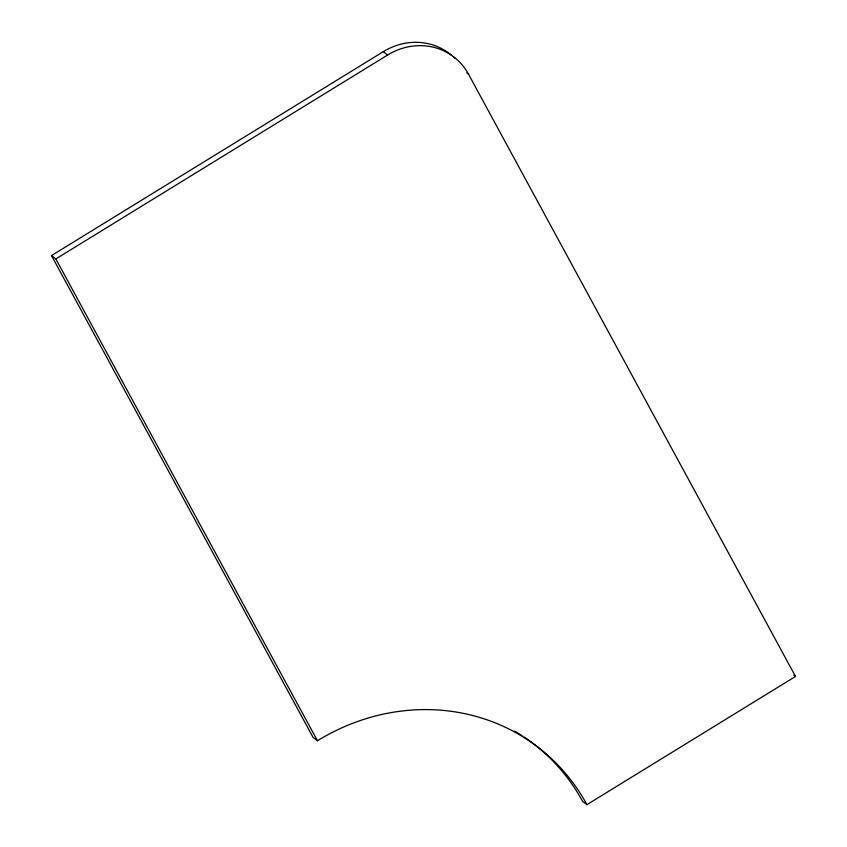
<?xml version="1.0" encoding="UTF-8"?>
<svg xmlns="http://www.w3.org/2000/svg" width="847" height="847" viewBox="0 0 847 847"><rect width="100%" height="100%" fill="white"/><g stroke="black" fill="none" stroke-linecap="round" stroke-linejoin="round"><path stroke-width="1.27" d="M466.761 72.831L468.497 74.165L795.513 676.446L586.918 804.65A208.775 193.508 -52.5 0 0 317.456 740.754L313.094 737.419L51.487 255.593L383.299 51.656A62.636 58.051 -52.5 0 1 451.366 55.129M51.487 255.593L55.849 258.928L387.661 55.002A62.636 58.051 -52.5 0 1 468.497 74.165M383.299 51.656L387.661 55.002M793.766 675.112L795.513 676.446M586.918 804.65L582.556 801.315A208.775 193.508 -52.5 0 0 524.145 737.059M55.849 258.928L317.456 740.754M514.457 731.025A208.775 193.508 -52.5 0 1 522.017 735.662M453.272 56.813A62.636 58.051 -52.5 0 1 455.093 58.57"/></g></svg>
